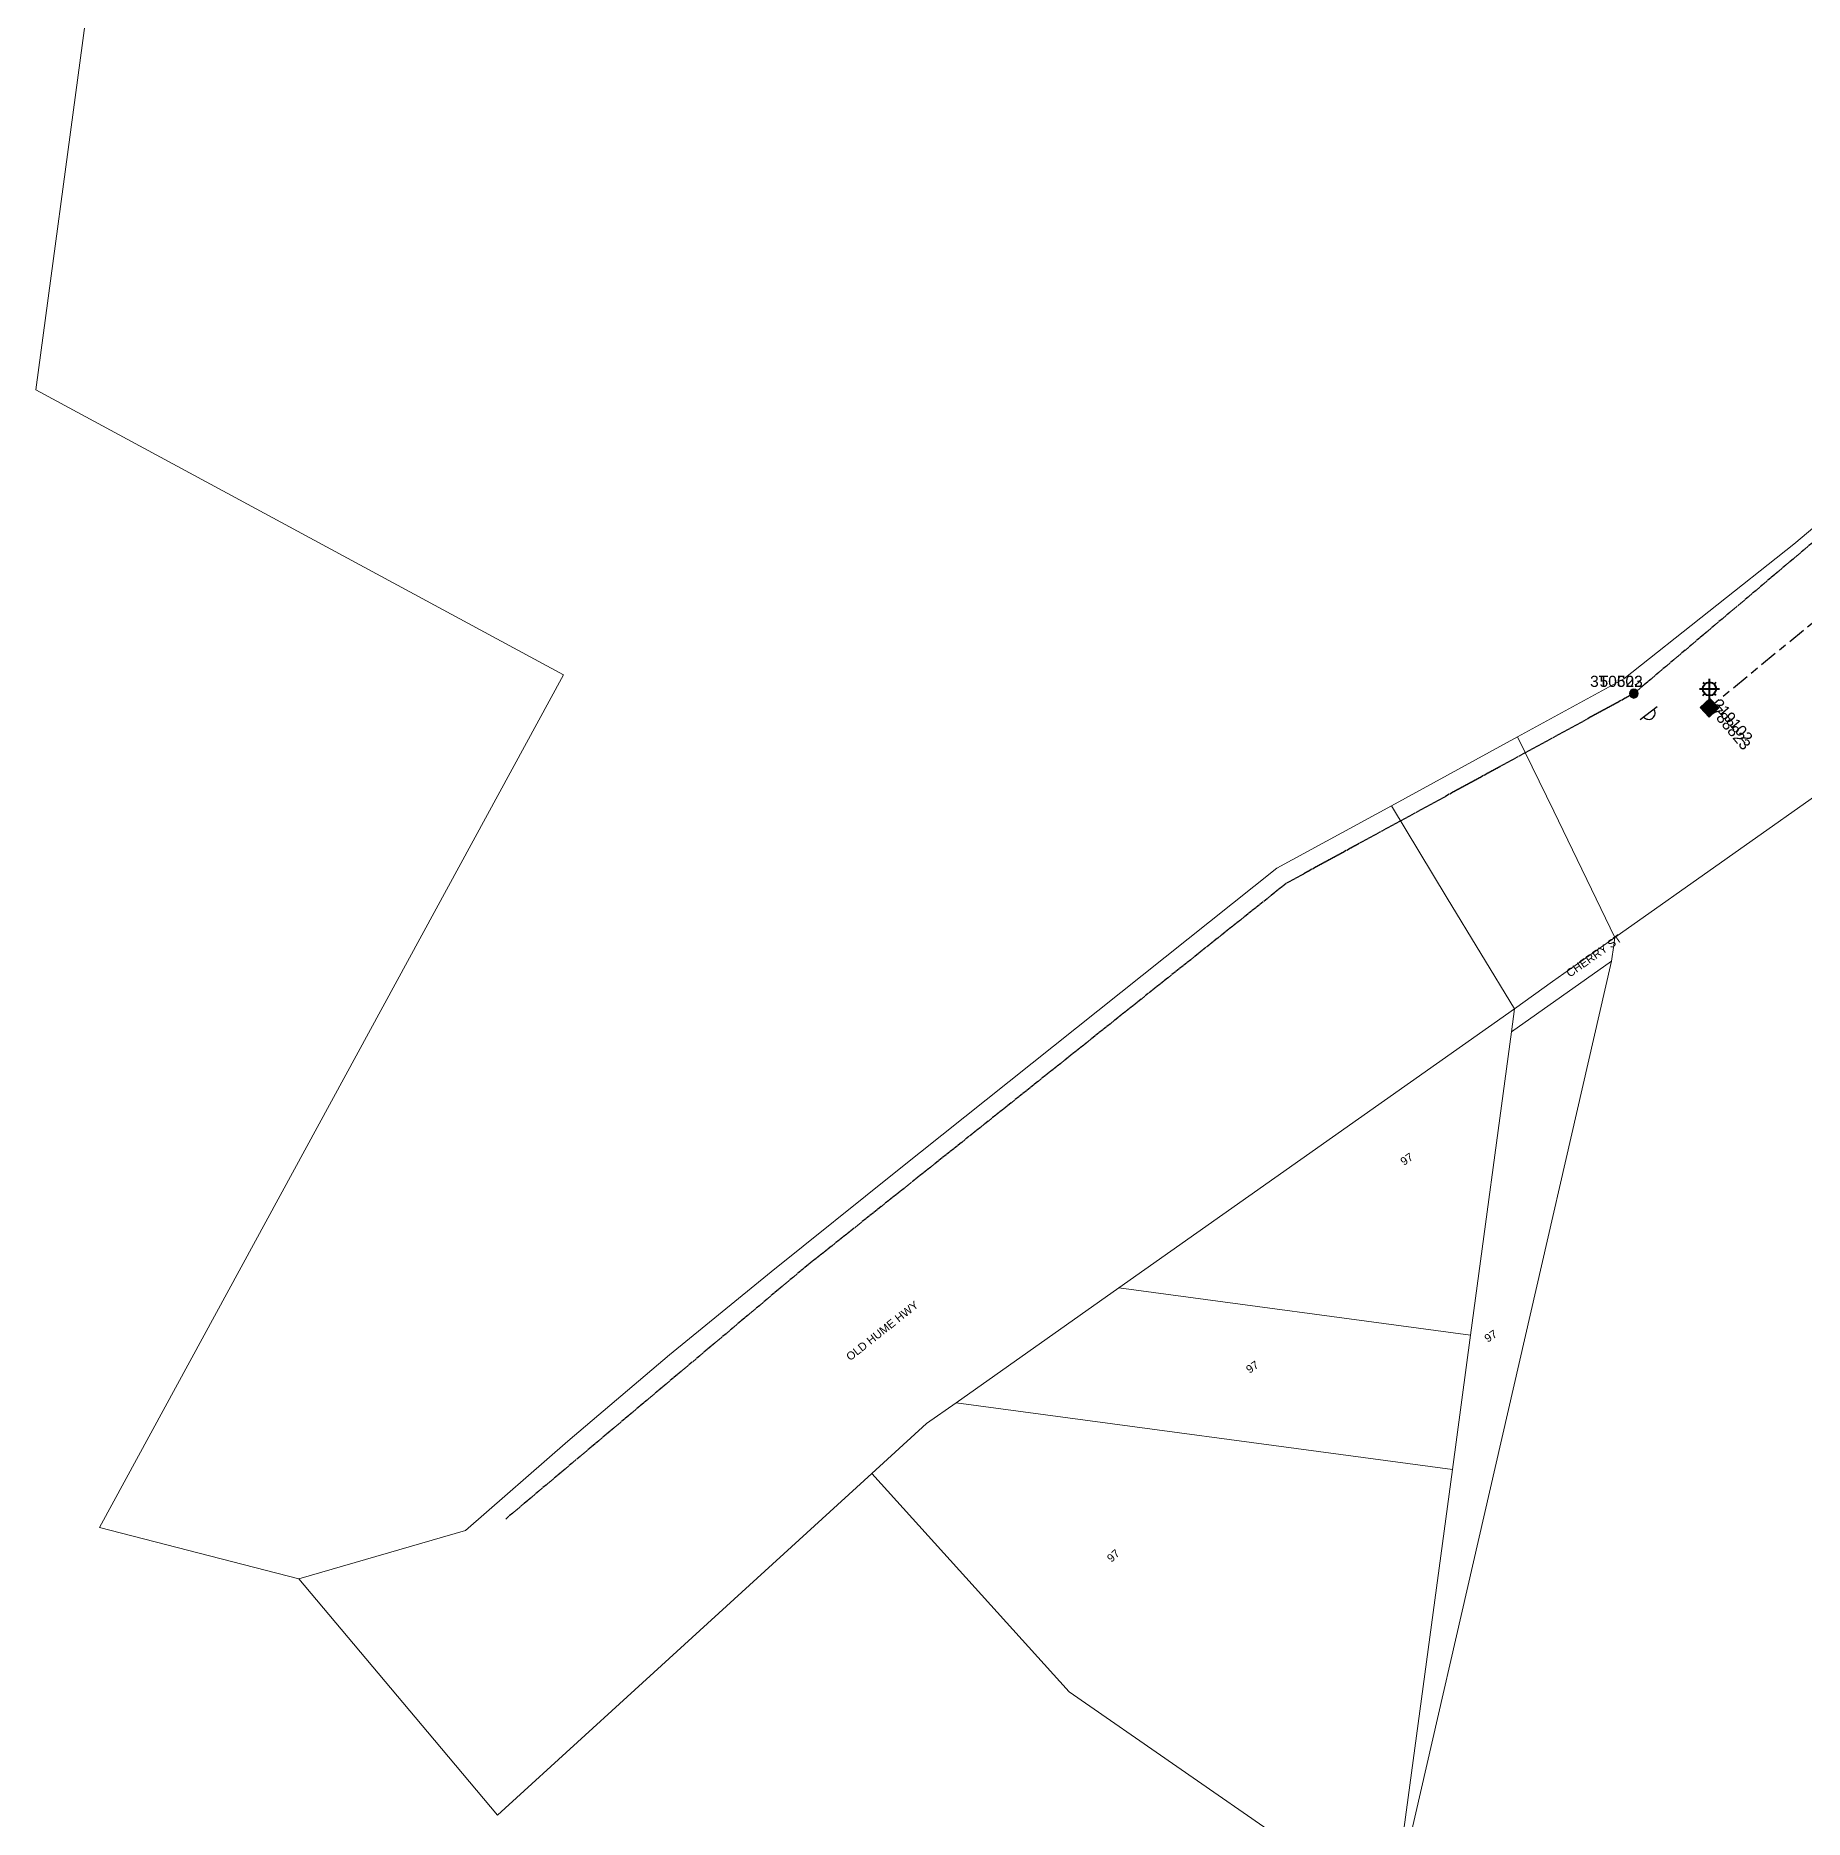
# Model space of a CAD drawing. Header units: metres. Extents: x 268626 to 271256, y 6186812 to 6188765.
# Drawn here: x 268631 to 269028.9, y 6187220.8 to 6187622.1 of the extents above; entities that cross this region are included whole.
import ezdxf
from ezdxf.enums import TextEntityAlignment as Align

# ---------------------------------------------------------------- set-up
doc = ezdxf.new("R2010")
doc.units = ezdxf.units.M
doc.linetypes.add('Cable Exist OH', pattern=[1, 1, 0])
doc.linetypes.add('Cable Exist UG', pattern=[8.2, 4, -1.2, 1.8, -1.2])
doc.layers.get('0').update_dxf_attribs({"color": 6})
for name, color, linetype, lineweight in [('Cadastre Land Parcels_SP_EXT', 96, 'Continuous', 15), ('Cadastre Roads_SP_EXT', 54, 'Continuous', 15), ('Mains_HV_EXT', 11, 'Continuous', 25), ('Mains_SL_EXT', 111, 'Continuous', 25)]:
    doc.layers.add(name, color=color, linetype=linetype, lineweight=lineweight)
for name, color, linetype in [('Equip_SP_HV_EXT', 7, 'Continuous'), ('Equip_SP_SL_EXT', 7, 'Continuous'), ('SupportsOH_SP_TR_HV_LV_SL_EXT', 7, 'Continuous'), ('SupportsUG_SP_LV_SL_EXT', 7, 'Continuous')]:
    doc.layers.add(name, color=color, linetype=linetype)
doc.styles.add('COLUMN_LABEL', font='arial.ttf')
doc.styles.add('iecARIAL', font='arial.ttf', dxfattribs={"height": 2})
doc.styles.add('POLE_LABEL', font='arial.ttf', dxfattribs={"height": 2})
doc.styles.get("Standard").update_dxf_attribs({"font": 'arial.ttf'})

# ---------------------------------------------------------------- blocks, each defined once
blk = doc.blocks.new('COLUMN_EXT')
blk.add_hatch(color=256).paths.add_polyline_path([(-1.49, 1.48), (-1.49, -1.49), (1.48, -1.49), (1.48, 1.48)])
blk.add_lwpolyline([(-1.49, -1.49), (1.48, -1.49), (1.48, 1.48), (-1.49, 1.48)], close=True)
for tag, height, style, flags, p in [('STRUCTURE_PLANT_NUMBER', 0.2, 'POLE_LABEL', 9, (1.81, 0.03)), ('ASSET_NUM', 2.5, 'COLUMN_LABEL', 8, (2, 2)), ('STREET_CODE', 0.2, 'COLUMN_LABEL', 9, (1.81, -0.2))]:
    blk.add_attdef(tag, text='', height=height, dxfattribs=dict(style=style, flags=flags)).set_placement(p, align=Align.MIDDLE_LEFT)
at = {"flags": 1}
blk.add_attdef('Z', (1.81, -2.35), '', height=0.2, dxfattribs=at)
at = {"flags": 9}
for tag, p in [('COLUMN_TYPE', (1.81, -0.4)), ('OWNED_BY', (1.81, -0.6)), ('STATE', (1.81, -0.8)), ('USAGE', (1.81, -1)), ('STREETNAME', (1.81, -1.6)), ('SUBURB', (1.81, -1.8)), ('LEGEND', (1.81, -1.2)), ('LOCATION', (1.81, -1.4)), ('NOTES', (1.81, -2))]:
    blk.add_attdef(tag, text='', height=0.2, dxfattribs=at).set_placement(p, align=Align.MIDDLE_LEFT)
blk = doc.blocks.new('SL_LANTERN_EXT')
at = {"lineweight": 40}
for p, q in [((-2.25, 4.22), (2.25, 4.22)), ((-1.46, 5.68), (-1.06, 5.28)), ((0, 1.97), (0, 6.47)), ((1.46, 5.68), (1.06, 5.28)), ((-1.46, 2.76), (-1.06, 3.16)), ((0, 0), (0, 2.72)), ((1.46, 2.76), (1.06, 3.16))]:
    blk.add_line(p, q, dxfattribs=at)
blk.add_circle((0, 4.22), 1.5, dxfattribs=at)
at = {"style": 'iecARIAL', "flags": 8}
blk.add_attdef('ASSET_NUM', (1.5, 1.5), '', height=2.5, dxfattribs=at)
for tag, p, height, flags in [('OPERATING_VOLTAGE', (0.98, -1.65), 0.2, 9), ('ORIENTATION', (0.98, -1.85), 0.2, 9), ('OWNED_BY', (0.98, -2.05), 0.2, 9), ('STATE', (0.98, -2.25), 0.2, 9), ('CONSTRUCTED_VOLTAGE', (0.98, -0.65), 0.2, 9), ('CONTROL_TYPE', (0.98, -0.85), 0.2, 9), ('LANTERN_PURPOSE', (0.98, -1.05), 0.2, 9), ('LANTERN_TYPE', (0.98, -1.25), 0.2, 9), ('NO_PHASES', (0.98, -1.45), 0.2, 9), ('USAGE', (0.98, -2.45), 0.2, 9), ('CEXIST', (0.98, -2.65), 0.2, 9), ('CNEW', (0.98, -2.85), 0.2, 9), ('CNUMBER', (0.98, -3.05), 0.2, 9), ('CREMOVE', (0.98, -3.25), 0.2, 9), ('CREPLACE', (0.98, -3.45), 0.2, 9), ('LKINGHEIGHT', (0.98, -3.65), 0.2, 9), ('LBRACKET', (0.98, -3.85), 0.2, 9), ('LBRACKETVOCAB', (0.98, -4.05), 0.2, 9), ('LNUMBER', (2.18, -3.25), 2.5, 8), ('LCATEGORY', (0.98, -4.25), 0.2, 9), ('LCHARGE1', (0.98, -4.45), 0.2, 9), ('LCHARGE1PERCENT', (0.98, -4.65), 0.2, 9), ('LCHARGE2', (0.98, -4.85), 0.2, 9), ('LCHARGE2PERCENT', (0.98, -5.05), 0.2, 9), ('LCHARGE3', (0.98, -5.25), 0.2, 9), ('LCHARGE3PERCENT', (0.98, -5.45), 0.2, 9), ('LEXIST', (0.98, -5.65), 0.2, 9), ('LLAMP', (0.98, -5.85), 0.2, 9), ('LLAMPVOCAB', (0.98, -6.05), 0.2, 9), ('LMAST', (0.98, -6.25), 0.2, 9), ('LMASTVOCAB', (0.98, -6.45), 0.2, 9), ('LNEW', (0.98, -6.65), 0.2, 9), ('LANTNUMBER', (0.98, -6.85), 0.2, 9), ('LOUTREACH', (0.98, -7.25), 0.2, 9), ('LOUTREACHVOCAB', (0.98, -7.45), 0.2, 9), ('LRATECODE', (0.98, -7.65), 0.2, 9), ('LREMOVE', (0.98, -7.85), 0.2, 9), ('LREPLACE', (0.98, -8.05), 0.2, 9), ('STREETNAME', (0.98, -9.25), 0.2, 9), ('SUBURB', (0.98, -9.45), 0.2, 1), ('LTYPE', (0.98, -8.25), 0.2, 9), ('LTYPEVOCAB', (0.98, -8.45), 0.2, 9), ('LEGEND', (0.98, -8.65), 0.2, 9), ('LOCATION', (0.98, -8.85), 0.2, 9), ('NOTES', (0.98, -9.05), 0.2, 9)]:
    blk.add_attdef(tag, p, '', height=height, dxfattribs=dict(flags=flags))
blk = doc.blocks.new('POLE_EXT')
blk.add_hatch(color=256).paths.add_polyline_path([(-1, 0, 1), (1, 0, 1)])
blk.add_lwpolyline([(-1, 0, 1), (1, 0, 1)], format="xyb", close=True)
at = {"flags": 8}
blk.add_attdef('pNumber', text='', height=2, dxfattribs=at).set_placement((3, 2.5), align=Align.MIDDLE_CENTER)
at = {"style": 'POLE_LABEL', "flags": 9}
for tag, p in [('STRUCTURE_PLANT_NUMBER', (1.35, 0.03)), ('STREET_CODE', (1.35, -0.2))]:
    blk.add_attdef(tag, text='', height=0.2, dxfattribs=at).set_placement(p, align=Align.MIDDLE_LEFT)
at = {"flags": 9}
for tag, p in [('OWNED_BY', (1.35, -0.4)), ('SPECIAL_USE', (1.35, -0.8)), ('STATE', (1.35, -1)), ('cLV', (1.35, -1.4)), ('hDepth', (1.35, -1.6)), ('hDia', (1.35, -1.8)), ('cHV', (1.35, -2)), ('cLinedev', (1.35, -3.4)), ('pExisting', (1.35, -3.8)), ('PARENT', (1.35, -0.6)), ('USAGE', (1.35, -1.2)), ('LBRACKET', (1.35, -2.2)), ('LExisting', (1.35, -2.4)), ('LANTNUMBER', (1.35, -2.6)), ('LOther', (1.35, -2.8)), ('LRemove', (1.35, -3)), ('LEGEND', (1.35, -3.2)), ('LOCATION', (1.35, -3.6)), ('PFNUMBER', (1.35, -4)), ('pFooting', (1.35, -4.4)), ('pNew', (1.35, -4.6)), ('pRelocate', (1.35, -5)), ('pRemove', (1.35, -5.2)), ('pReplace', (1.35, -5.4)), ('pStay', (1.35, -5.6)), ('pType', (1.35, -5.8)), ('cspan', (1.35, -6)), ('STREETNAME', (1.35, -6.2)), ('SUBURB', (1.35, -6.4)), ('OPERATED_BY', (1.36, -7.01)), ('NEWPFNUMBER', (1.35, -4.2)), ('NOTES', (1.35, -6.6)), ('MAINTAINED_BY', (1.36, -6.81))]:
    blk.add_attdef(tag, text='', height=0.2, dxfattribs=at).set_placement(p, align=Align.MIDDLE_LEFT)
at = {"flags": 1}
blk.add_attdef('Z', (1.35, -7.33), '', height=0.2, dxfattribs=at)
blk = doc.blocks.new('HV_USL_CLOSED_EXT')
blk.add_line((2.4, 5.5), (-2.4, 5.5))
blk.add_lwpolyline([(1.44, 5.5, 0.414214), (0, 6.94, 0.414214), (-1.44, 5.5)], format="xyb")
for tag, height, flags, p in [('STREET_CODE', 0.2, 9, (1.5, 0)), ('ASSET_NUM', 2.5, 8, (2, 2)), ('ACTUAL_STATUS', 0.2, 9, (1.5, -0.2)), ('CONSTRUCTED_VOLTAGE', 0.2, 9, (1.5, -0.4)), ('OPERATING_VOLTAGE', 0.2, 9, (1.5, -0.8)), ('ORIENTATION', 0.2, 9, (1.5, -1)), ('OWNED_BY', 0.2, 9, (1.5, -1.2)), ('OPERATED_BY', 0.2, 9, (1.5, -1.4)), ('STATE', 0.2, 9, (1.5, -1.8)), ('SWITCH_TYPE', 0.2, 9, (1.5, -2)), ('STREETNAME', 0.2, 9, (1.5, -2.8)), ('SUBURB', 0.2, 9, (1.5, -3)), ('Z', 0.2, 1, (1.5, -3.6)), ('NO_PHASES', 0.2, 9, (1.5, -0.6)), ('MAINTAINED_BY', 0.2, 9, (1.5, -1.6)), ('USAGE', 0.2, 9, (1.5, -2.2)), ('LEGEND', 0.2, 9, (1.5, -2.4)), ('LOCATION', 0.2, 9, (1.5, -2.6)), ('NOTES', 0.2, 9, (1.5, -3.2)), ('LABEL_ALIGNMENT', 0.2, 9, (1.5, -3.4))]:
    blk.add_attdef(tag, text='', height=height, dxfattribs=dict(flags=flags)).set_placement(p, align=Align.MIDDLE_LEFT)

msp = doc.modelspace()

# ---------------------------------------------------------------- linework, layer by layer
at = {"layer": 'Cadastre Land Parcels_SP_EXT', "linetype": 'Continuous'}
for points in [[(268652.1851, 6187699.6793), (268631.0205, 6187542.4311), (268749.7869, 6187478.2683), (268645.3476, 6187286.4475), (268690.2424, 6187274.9656), (268727.7272, 6187285.8189), (268750.7121, 6187305.873), (268773.6322, 6187325.2897), (268796.4433, 6187344.0181), (268824.8915, 6187366.7718), (268910.2014, 6187434.7794), (268935.9826, 6187448.8582), (268964.3618, 6187464.3554), (268988.3211, 6187477.4397), (269026.5223, 6187507.6709), (269063.9043, 6187539.0954)], [(269121.8021, 6187214.9058), (269132.5902, 6187224.3358), (269145.2217, 6187239.1216), (269155.3135, 6187255.7904), (269185.1672, 6187316.0968), (269199.1319, 6187338.9954), (269202.6128, 6187344.7041), (269134.5029, 6187394.6092), (269160.9993, 6187429.6166), (269081.3701, 6187496.055), (269057.2956, 6187472.3571), (269036.7799, 6187454.8804), (268986.2663, 6187419.2366), (268986.0344, 6187417.5215), (268985.5385, 6187413.8508), (268936.1796, 6187199.1075)]]:
    msp.add_lwpolyline(points, dxfattribs=at)
for points in [[(268985.5385, 6187413.8508), (268963.0174, 6187397.9677), (268953.8057, 6187329.716), (268949.7303, 6187299.5139), (268936.1796, 6187199.1075), (268985.5385, 6187413.8508)], [(268963.0174, 6187397.9677), (268963.7234, 6187403.2007), (268874.6745, 6187340.3808), (268953.8057, 6187329.716), (268963.0174, 6187397.9677)], [(268953.8057, 6187329.716), (268874.6745, 6187340.3808), (268838.0748, 6187314.5614), (268949.7303, 6187299.5139), (268953.8057, 6187329.716)], [(268949.7303, 6187299.5139), (268838.0748, 6187314.5614), (268831.4092, 6187309.8589), (268819.1077, 6187298.6289), (268863.4886, 6187249.4809), (268936.1796, 6187199.1075), (268949.7303, 6187299.5139)]]:
    msp.add_lwpolyline(points, close=True, dxfattribs=at)
at = {"layer": 'Cadastre Roads_SP_EXT', "linetype": 'Continuous'}
for points in [[(269036.7799, 6187454.8804), (269057.2955, 6187472.3572), (269081.37, 6187496.055), (269108.2485, 6187522.5117), (269167.7902, 6187587.5562), (269170.244, 6187590.2357), (269150.8197, 6187604.1607), (269140.9644, 6187614.3968), (269100.4585, 6187571.727), (269080.6364, 6187554.0317), (269063.9043, 6187539.0954), (269026.5223, 6187507.6709), (268988.3212, 6187477.4397), (268964.3618, 6187464.3555), (268972.5115, 6187447.6419), (268986.2663, 6187419.2366), (269036.7799, 6187454.8804)], [(268754.5947, 6187239.7343), (268762.3254, 6187246.7925), (268819.1077, 6187298.6289), (268831.4092, 6187309.8589), (268838.0748, 6187314.5614), (268874.6745, 6187340.3808), (268963.7234, 6187403.2006), (268948.5384, 6187428.0742), (268935.9826, 6187448.8581), (268910.2014, 6187434.7794), (268824.8915, 6187366.7717), (268796.4432, 6187344.0181), (268773.6321, 6187325.2897), (268750.7121, 6187305.873), (268727.7272, 6187285.8189), (268690.2424, 6187274.9657), (268719.1269, 6187240.4776), (268734.934, 6187221.7716), (268754.5947, 6187239.7343)], [(268985.5385, 6187413.8508), (268986.0344, 6187417.5215), (268986.2663, 6187419.2366), (268972.2635, 6187409.2768), (268963.7234, 6187403.2006), (268963.0173, 6187397.9676), (268985.5385, 6187413.8508)]]:
    msp.add_lwpolyline(points, close=True, dxfattribs=at)
at = {"layer": 'Mains_HV_EXT', "linetype": 'Cable Exist OH', "flags": 128}
for points in [[(269105.409, 6187571.132), (268990.5368, 6187474.0921)], [(268990.5368, 6187474.0921), (268912.4233, 6187431.4351), (268803.5006, 6187344.5407), (268736.7579, 6187288.3896)]]:
    msp.add_lwpolyline(points, dxfattribs=at)
at = {"layer": 'Mains_SL_EXT', "linetype": 'Cable Exist UG'}
msp.add_lwpolyline([(269047.7325, 6187503.8599), (269007.5376, 6187470.9142)], dxfattribs=at)

# ---------------------------------------------------------------- block references
at = {"layer": 'Equip_SP_HV_EXT'}
ref = msp.add_blockref('HV_USL_CLOSED_EXT', (268990.5368, 6187474.092), dxfattribs=dict(at, rotation=217.5312792715177))
ref.add_attrib('ASSET_NUM', '50502', dxfattribs={"layer": '0', "height": 2.5}).set_placement((268992.5368, 6187474.842), align=Align.BOTTOM_RIGHT)
at = {"layer": 'Equip_SP_SL_EXT'}
ref = msp.add_blockref('SL_LANTERN_EXT', (269007.5376, 6187470.9142), dxfattribs=at)
ref.add_attrib('ASSET_NUM', '219102', dxfattribs={"layer": '0', "height": 2.5, "rotation": 310.095907, "style": 'iecARIAL'}).set_placement((269009.0376, 6187472.4142), align=Align.MIDDLE_LEFT)
at = {"layer": 'SupportsOH_SP_TR_HV_LV_SL_EXT'}
ref = msp.add_blockref('POLE_EXT', (268990.5369, 6187474.0921), dxfattribs=at)
ref.add_attrib('ASSET_NUM', '3T0623', dxfattribs={"layer": '0', "height": 2.5, "style": 'POLE_LABEL'}).set_placement((268992.5369, 6187474.8421), align=Align.BOTTOM_RIGHT)
at = {"layer": 'SupportsUG_SP_LV_SL_EXT'}
ref = msp.add_blockref('COLUMN_EXT', (269007.5376, 6187470.9141), dxfattribs=dict(at, rotation=133.1368489478755))
ref.add_attrib('ASSET_NUM', '788823', dxfattribs={"layer": '0', "height": 2.5, "rotation": 310.095907, "style": 'COLUMN_LABEL'}).set_placement((269009.5376, 6187471.6641), align=Align.TOP_LEFT)

# ---------------------------------------------------------------- texts
at = {"layer": 'Cadastre Land Parcels_SP_EXT'}
for rotation, p in [(34.44899, (268938.8052, 6187367.8163)), (32.951393, (268957.6543, 6187328.0312)), (34.441555, (268904.0713, 6187321.043)), (41.764313, (268872.9984, 6187278.5252))]:
    msp.add_text('97', height=1.8, rotation=rotation, dxfattribs=at).set_placement(p)
at = {"layer": 'Cadastre Roads_SP_EXT'}
for s, rotation, p in [('CHERRY ST', 35.137756, (268976.1405, 6187410.1757)), ('OLD HUME HWY', 38.371822, (268814.2412, 6187323.8809))]:
    msp.add_text(s, height=1.8, rotation=rotation, dxfattribs=at).set_placement(p)

doc.saveas('drawing.dxf')
